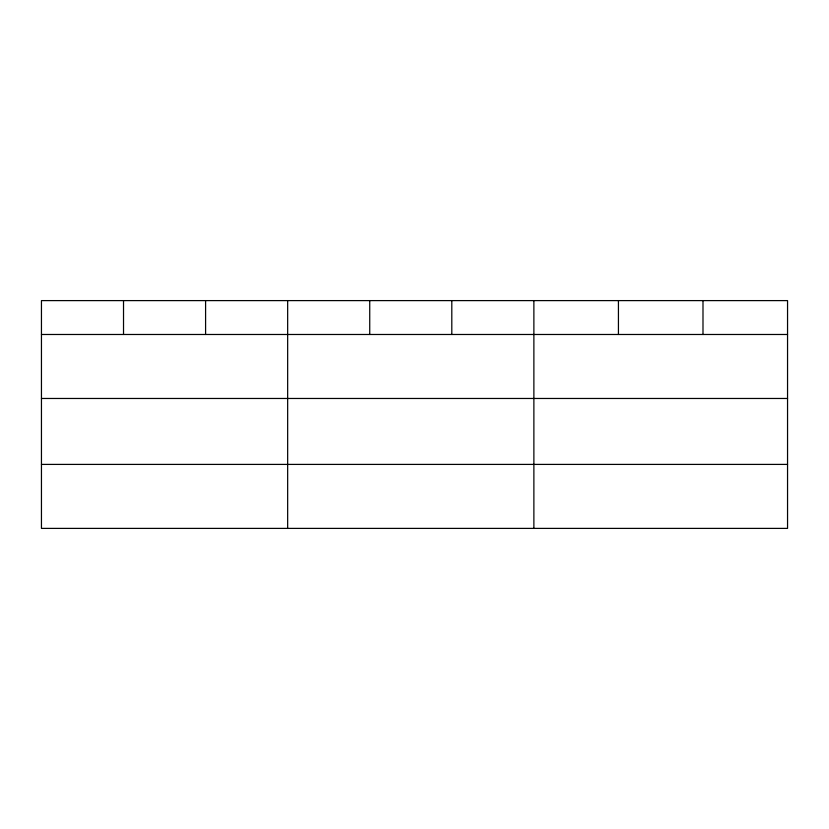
<?xml version="1.0" encoding="UTF-8"?>
<svg xmlns="http://www.w3.org/2000/svg" width="829" height="829" viewBox="0 0 829 829"><rect width="100%" height="100%" fill="white"/><g stroke="black" fill="none" stroke-linecap="round" stroke-linejoin="round"><path stroke-width="1.24" d="M787.55 398.469L787.55 300.606L41.45 300.606L41.45 528.394L787.55 528.394L787.55 398.469L41.45 398.469M41.45 334.481L787.55 334.481M41.45 464.406L787.55 464.406M702.992 300.606L702.992 334.481M618.434 300.606L618.434 334.481M533.876 300.606L533.876 528.394M451.805 300.606L451.805 334.481M369.734 300.606L369.734 334.481M287.663 300.606L287.663 528.394M205.592 300.606L205.592 334.481M123.521 300.606L123.521 334.481"/></g></svg>
